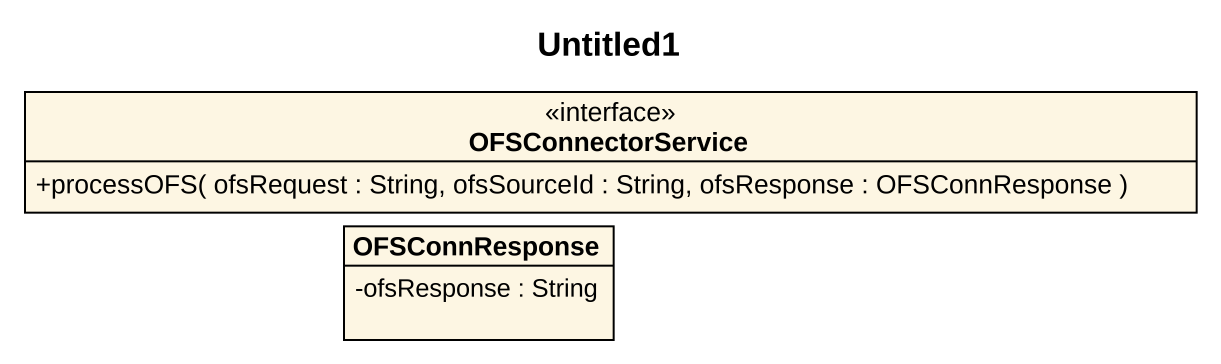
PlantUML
@startuml
title Untitled1
hide circle
hide empty members
skinparam classAttributeIconSize 0
interface OFSConnectorService {
  +processOFS( ofsRequest : String, ofsSourceId : String, ofsResponse : OFSConnResponse )
}
class OFSConnResponse {
  -ofsResponse : String
}
@enduml
